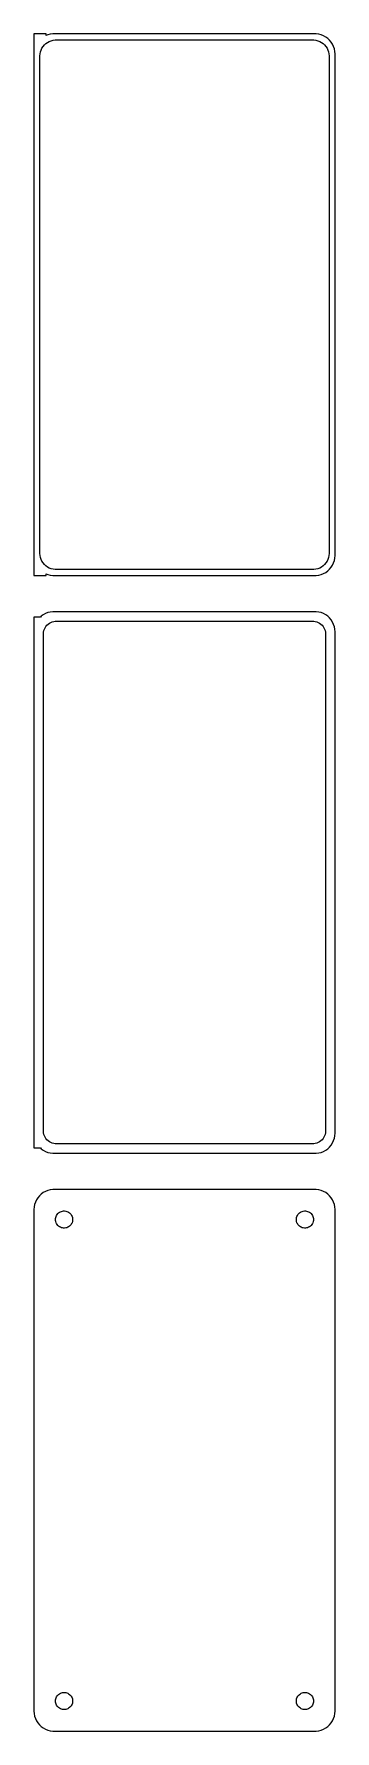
# Model space of a CAD drawing. Header units: metres. Extents: x -38 to 38, y 365 to 787.
import ezdxf

# ---------------------------------------------------------------- set-up
doc = ezdxf.new("R2010")
doc.units = ezdxf.units.M

msp = doc.modelspace()

# ---------------------------------------------------------------- linework, layer by layer
for p, q in [((-34.5, 787.479), (-37.5, 787.479)), ((-37.5, 787.479), (-37.5, 652.521)), ((-34.5, 787.075), (-34.5, 787.479)), ((-34.0451, 787.255), (-34.5, 787.075)), ((-33.4369, 787.411), (-34.0451, 787.255)), ((-32.8139, 787.49), (-33.4369, 787.411)), ((32.8139, 787.49), (-32.8139, 787.49)), ((33.4369, 787.411), (32.8139, 787.49)), ((34.0451, 787.255), (33.4369, 787.411)), ((34.6289, 787.024), (34.0451, 787.255)), ((35.1791, 786.722), (34.6289, 787.024)), ((-35.9685, 782.501), (-35.8743, 782.995)), ((-35.8743, 782.995), (-35.7191, 783.472)), ((-35.7191, 783.472), (-35.5052, 783.927)), ((-35.5052, 783.927), (-35.2361, 784.351)), ((-35.2361, 784.351), (-34.9159, 784.738)), ((-34.9159, 784.738), (-34.5497, 785.082)), ((-34.5497, 785.082), (-34.1433, 785.377)), ((-34.1433, 785.377), (-33.7031, 785.619)), ((-33.7031, 785.619), (-33.2361, 785.804)), ((-33.2361, 785.804), (-32.7495, 785.929)), ((-32.7495, 785.929), (-32.2512, 785.992)), ((-32.2512, 785.992), (32.2512, 785.992)), ((32.2512, 785.992), (32.7495, 785.929)), ((32.7495, 785.929), (33.2361, 785.804)), ((33.2361, 785.804), (33.7031, 785.619)), ((33.7031, 785.619), (34.1433, 785.377)), ((34.1433, 785.377), (34.5497, 785.082)), ((34.5497, 785.082), (34.9159, 784.738)), ((34.9159, 784.738), (35.2361, 784.351)), ((35.6871, 786.353), (35.1791, 786.722)), ((35.2361, 784.351), (35.5052, 783.927)), ((35.5052, 783.927), (35.7191, 783.472)), ((36.1448, 785.923), (35.6871, 786.353)), ((35.7191, 783.472), (35.8743, 782.995)), ((35.8743, 782.995), (35.9685, 782.501)), ((36.5451, 785.439), (36.1448, 785.923)), ((36.8815, 784.909), (36.5451, 785.439)), ((37.1489, 784.341), (36.8815, 784.909)), ((37.3429, 783.743), (37.1489, 784.341)), ((37.4606, 783.127), (37.3429, 783.743)), ((37.5, 782.5), (37.4606, 783.127)), ((-36, 782), (-35.9685, 782.501)), ((-36, 658), (-36, 782)), ((35.9685, 782.501), (36, 782)), ((36, 782), (36, 658)), ((37.5, 657.5), (37.5, 782.5)), ((-35.9685, 657.499), (-36, 658)), ((-35.8743, 657.005), (-35.9685, 657.499)), ((-35.7191, 656.528), (-35.8743, 657.005)), ((-35.5052, 656.073), (-35.7191, 656.528)), ((-35.2361, 655.649), (-35.5052, 656.073)), ((-34.9159, 655.262), (-35.2361, 655.649)), ((35.2361, 655.649), (34.9159, 655.262)), ((35.5052, 656.073), (35.2361, 655.649)), ((35.7191, 656.528), (35.5052, 656.073)), ((35.8743, 657.005), (35.7191, 656.528)), ((35.9685, 657.499), (35.8743, 657.005)), ((36, 658), (35.9685, 657.499)), ((36.8815, 655.091), (37.1489, 655.659)), ((37.1489, 655.659), (37.3429, 656.257)), ((37.3429, 656.257), (37.4606, 656.873)), ((37.4606, 656.873), (37.5, 657.5)), ((-37.5, 652.521), (-34.5, 652.521)), ((-34.5497, 654.918), (-34.9159, 655.262)), ((-34.1433, 654.623), (-34.5497, 654.918)), ((-34.5, 652.521), (-34.5, 652.925)), ((-34.5, 652.925), (-34.0451, 652.745)), ((-33.7031, 654.381), (-34.1433, 654.623)), ((-34.0451, 652.745), (-33.4369, 652.589)), ((-33.2361, 654.196), (-33.7031, 654.381)), ((-33.4369, 652.589), (-32.8139, 652.51)), ((-32.7495, 654.071), (-33.2361, 654.196)), ((-32.8139, 652.51), (32.8139, 652.51)), ((-32.2512, 654.008), (-32.7495, 654.071)), ((32.2512, 654.008), (-32.2512, 654.008)), ((32.7495, 654.071), (32.2512, 654.008)), ((33.2361, 654.196), (32.7495, 654.071)), ((32.8139, 652.51), (33.4369, 652.589)), ((33.7031, 654.381), (33.2361, 654.196)), ((33.4369, 652.589), (34.0451, 652.745)), ((34.1433, 654.623), (33.7031, 654.381)), ((34.0451, 652.745), (34.6289, 652.976)), ((34.5497, 654.918), (34.1433, 654.623)), ((34.9159, 655.262), (34.5497, 654.918)), ((34.6289, 652.976), (35.1791, 653.278)), ((35.1791, 653.278), (35.6871, 653.647)), ((35.6871, 653.647), (36.1448, 654.077)), ((36.1448, 654.077), (36.5451, 654.561)), ((36.5451, 654.561), (36.8815, 655.091)), ((-34.6289, 643.024), (-35.1791, 642.722)), ((-34.0451, 643.255), (-34.6289, 643.024)), ((-33.4369, 643.411), (-34.0451, 643.255)), ((-32.8139, 643.49), (-33.4369, 643.411)), ((32.8139, 643.49), (-32.8139, 643.49)), ((33.4369, 643.411), (32.8139, 643.49)), ((34.0451, 643.255), (33.4369, 643.411)), ((34.6289, 643.024), (34.0451, 643.255)), ((35.1791, 642.722), (34.6289, 643.024)), ((-35.9, 642.153), (-37.5, 642.153)), ((-37.5, 642.153), (-37.5, 509.847)), ((-35.6871, 642.353), (-35.9, 642.153)), ((-35.1791, 642.722), (-35.6871, 642.353)), ((-35.0884, 638.39), (-35.0151, 638.774)), ((-35.0151, 638.774), (-34.8943, 639.146)), ((-34.8943, 639.146), (-34.7279, 639.5)), ((-34.7279, 639.5), (-34.5184, 639.83)), ((-34.5184, 639.83), (-34.2692, 640.131)), ((-34.2692, 640.131), (-33.9842, 640.399)), ((-33.9842, 640.399), (-33.668, 640.628)), ((-33.668, 640.628), (-33.3254, 640.817)), ((-33.3254, 640.817), (-32.9619, 640.961)), ((-32.9619, 640.961), (-32.5833, 641.058)), ((-32.5833, 641.058), (-32.1954, 641.107)), ((-32.1954, 641.107), (32.1954, 641.107)), ((32.1954, 641.107), (32.5833, 641.058)), ((32.5833, 641.058), (32.9619, 640.961)), ((32.9619, 640.961), (33.3254, 640.817)), ((33.3254, 640.817), (33.668, 640.628)), ((33.668, 640.628), (33.9842, 640.399)), ((33.9842, 640.399), (34.2692, 640.131)), ((34.2692, 640.131), (34.5184, 639.83)), ((34.5184, 639.83), (34.7279, 639.5)), ((34.7279, 639.5), (34.8943, 639.146)), ((34.8943, 639.146), (35.0151, 638.774)), ((35.0151, 638.774), (35.0884, 638.39)), ((35.6871, 642.353), (35.1791, 642.722)), ((36.1448, 641.923), (35.6871, 642.353)), ((36.5451, 641.439), (36.1448, 641.923)), ((36.8815, 640.909), (36.5451, 641.439)), ((37.1489, 640.341), (36.8815, 640.909)), ((37.3429, 639.743), (37.1489, 640.341)), ((37.4606, 639.127), (37.3429, 639.743)), ((37.5, 638.5), (37.4606, 639.127)), ((-35.1129, 638), (-35.0884, 638.39)), ((-35.1129, 514), (-35.1129, 638)), ((35.0884, 638.39), (35.1129, 638)), ((35.1129, 638), (35.1129, 514)), ((37.5, 513.5), (37.5, 638.5)), ((-35.0884, 513.61), (-35.1129, 514)), ((-35.0151, 513.226), (-35.0884, 513.61)), ((-34.8943, 512.854), (-35.0151, 513.226)), ((-34.7279, 512.5), (-34.8943, 512.854)), ((-34.5184, 512.17), (-34.7279, 512.5)), ((-34.2692, 511.869), (-34.5184, 512.17)), ((-33.9842, 511.601), (-34.2692, 511.869)), ((34.2692, 511.869), (33.9842, 511.601)), ((34.5184, 512.17), (34.2692, 511.869)), ((34.7279, 512.5), (34.5184, 512.17)), ((34.8943, 512.854), (34.7279, 512.5)), ((35.0151, 513.226), (34.8943, 512.854)), ((35.0884, 513.61), (35.0151, 513.226)), ((35.1129, 514), (35.0884, 513.61)), ((37.1489, 511.659), (37.3429, 512.257)), ((37.3429, 512.257), (37.4606, 512.873)), ((37.4606, 512.873), (37.5, 513.5)), ((-37.5, 509.847), (-35.9, 509.847)), ((-35.9, 509.847), (-35.6871, 509.647)), ((-35.6871, 509.647), (-35.1791, 509.278)), ((-35.1791, 509.278), (-34.6289, 508.976)), ((-34.6289, 508.976), (-34.0451, 508.745)), ((-34.0451, 508.745), (-33.4369, 508.589)), ((-33.668, 511.372), (-33.9842, 511.601)), ((-33.3254, 511.183), (-33.668, 511.372)), ((-33.4369, 508.589), (-32.8139, 508.51)), ((-32.9619, 511.039), (-33.3254, 511.183)), ((-32.5833, 510.942), (-32.9619, 511.039)), ((-32.8139, 508.51), (32.8139, 508.51)), ((-32.1954, 510.893), (-32.5833, 510.942)), ((32.1954, 510.893), (-32.1954, 510.893)), ((32.5833, 510.942), (32.1954, 510.893)), ((32.9619, 511.039), (32.5833, 510.942)), ((32.8139, 508.51), (33.4369, 508.589)), ((33.3254, 511.183), (32.9619, 511.039)), ((33.668, 511.372), (33.3254, 511.183)), ((33.4369, 508.589), (34.0451, 508.745)), ((33.9842, 511.601), (33.668, 511.372)), ((34.0451, 508.745), (34.6289, 508.976)), ((34.6289, 508.976), (35.1791, 509.278)), ((35.1791, 509.278), (35.6871, 509.647)), ((35.6871, 509.647), (36.1448, 510.077)), ((36.1448, 510.077), (36.5451, 510.561)), ((36.5451, 510.561), (36.8815, 511.091)), ((36.8815, 511.091), (37.1489, 511.659)), ((-34.0451, 499.255), (-34.6289, 499.024)), ((-33.4369, 499.411), (-34.0451, 499.255)), ((-32.8139, 499.49), (-33.4369, 499.411)), ((32.8139, 499.49), (-32.8139, 499.49)), ((33.4369, 499.411), (32.8139, 499.49)), ((34.0451, 499.255), (33.4369, 499.411)), ((34.6289, 499.024), (34.0451, 499.255)), ((-37.4606, 495.127), (-37.5, 494.5)), ((-37.3429, 495.743), (-37.4606, 495.127)), ((-37.1489, 496.341), (-37.3429, 495.743)), ((-36.8815, 496.909), (-37.1489, 496.341)), ((-36.5451, 497.439), (-36.8815, 496.909)), ((-36.1448, 497.923), (-36.5451, 497.439)), ((-35.6871, 498.353), (-36.1448, 497.923)), ((-35.1791, 498.722), (-35.6871, 498.353)), ((-34.6289, 499.024), (-35.1791, 498.722)), ((35.1791, 498.722), (34.6289, 499.024)), ((35.6871, 498.353), (35.1791, 498.722)), ((36.1448, 497.923), (35.6871, 498.353)), ((36.5451, 497.439), (36.1448, 497.923)), ((36.8815, 496.909), (36.5451, 497.439)), ((37.1489, 496.341), (36.8815, 496.909)), ((37.3429, 495.743), (37.1489, 496.341)), ((37.4606, 495.127), (37.3429, 495.743)), ((37.5, 494.5), (37.4606, 495.127)), ((-37.5, 494.5), (-37.5, 369.5)), ((-32.1353, 492), (-32.1185, 492.268)), ((-32.1185, 491.732), (-32.1353, 492)), ((-32.1185, 492.268), (-32.0682, 492.531)), ((-32.0682, 491.469), (-32.1185, 491.732)), ((-32.0682, 492.531), (-31.9853, 492.786)), ((-31.9853, 491.214), (-32.0682, 491.469)), ((-31.9853, 492.786), (-31.8712, 493.029)), ((-31.8712, 490.971), (-31.9853, 491.214)), ((-31.8712, 493.029), (-31.7275, 493.255)), ((-31.7275, 490.745), (-31.8712, 490.971)), ((-31.7275, 493.255), (-31.5565, 493.462)), ((-31.5565, 490.538), (-31.7275, 490.745)), ((-31.5565, 493.462), (-31.3611, 493.645)), ((-31.3611, 493.645), (-31.1441, 493.803)), ((-31.1441, 493.803), (-30.9091, 493.932)), ((-30.9091, 493.932), (-30.6598, 494.031)), ((-30.6598, 494.031), (-30.4001, 494.097)), ((-30.4001, 494.097), (-30.1341, 494.131)), ((-30.1341, 494.131), (-29.8659, 494.131)), ((-29.8659, 494.131), (-29.5999, 494.097)), ((-29.5999, 494.097), (-29.3401, 494.031)), ((-29.3401, 494.031), (-29.0908, 493.932)), ((-29.0908, 493.932), (-28.8559, 493.803)), ((-28.8559, 493.803), (-28.6389, 493.645)), ((-28.6389, 493.645), (-28.4434, 493.462)), ((-28.4434, 493.462), (-28.2725, 493.255)), ((-28.2725, 490.745), (-28.4434, 490.538)), ((-28.2725, 493.255), (-28.1288, 493.029)), ((-28.1288, 490.971), (-28.2725, 490.745)), ((-28.1288, 493.029), (-28.0146, 492.786)), ((-28.0146, 491.214), (-28.1288, 490.971)), ((-28.0146, 492.786), (-27.9318, 492.531)), ((-27.9318, 491.469), (-28.0146, 491.214)), ((-27.9318, 492.531), (-27.8815, 492.268)), ((-27.8815, 491.732), (-27.9318, 491.469)), ((-27.8815, 492.268), (-27.8647, 492)), ((-27.8647, 492), (-27.8815, 491.732)), ((27.8647, 492), (27.8815, 492.268)), ((27.8815, 491.732), (27.8647, 492)), ((27.8815, 492.268), (27.9318, 492.531)), ((27.9318, 491.469), (27.8815, 491.732)), ((27.9318, 492.531), (28.0146, 492.786)), ((28.0146, 491.214), (27.9318, 491.469)), ((28.0146, 492.786), (28.1288, 493.029)), ((28.1288, 490.971), (28.0146, 491.214)), ((28.1288, 493.029), (28.2725, 493.255)), ((28.2725, 490.745), (28.1288, 490.971)), ((28.2725, 493.255), (28.4434, 493.462)), ((28.4434, 490.538), (28.2725, 490.745)), ((28.4434, 493.462), (28.6389, 493.645)), ((28.6389, 493.645), (28.8559, 493.803)), ((28.8559, 493.803), (29.0908, 493.932)), ((29.0908, 493.932), (29.3401, 494.031)), ((29.3401, 494.031), (29.5999, 494.097)), ((29.5999, 494.097), (29.8659, 494.131)), ((29.8659, 494.131), (30.1341, 494.131)), ((30.1341, 494.131), (30.4001, 494.097)), ((30.4001, 494.097), (30.6598, 494.031)), ((30.6598, 494.031), (30.9091, 493.932)), ((30.9091, 493.932), (31.1441, 493.803)), ((31.1441, 493.803), (31.3611, 493.645)), ((31.3611, 493.645), (31.5565, 493.462)), ((31.5565, 493.462), (31.7275, 493.255)), ((31.7275, 490.745), (31.5565, 490.538)), ((31.7275, 493.255), (31.8712, 493.029)), ((31.8712, 490.971), (31.7275, 490.745)), ((31.8712, 493.029), (31.9853, 492.786)), ((31.9853, 491.214), (31.8712, 490.971)), ((31.9853, 492.786), (32.0682, 492.531)), ((32.0682, 491.469), (31.9853, 491.214)), ((32.0682, 492.531), (32.1185, 492.268)), ((32.1185, 491.732), (32.0682, 491.469)), ((32.1185, 492.268), (32.1353, 492)), ((32.1353, 492), (32.1185, 491.732)), ((37.5, 369.5), (37.5, 494.5)), ((-31.3611, 490.355), (-31.5565, 490.538)), ((-31.1441, 490.197), (-31.3611, 490.355)), ((-30.9091, 490.068), (-31.1441, 490.197)), ((-30.6598, 489.969), (-30.9091, 490.068)), ((-30.4001, 489.903), (-30.6598, 489.969)), ((-30.1341, 489.869), (-30.4001, 489.903)), ((-29.8659, 489.869), (-30.1341, 489.869)), ((-29.5999, 489.903), (-29.8659, 489.869)), ((-29.3401, 489.969), (-29.5999, 489.903)), ((-29.0908, 490.068), (-29.3401, 489.969)), ((-28.8559, 490.197), (-29.0908, 490.068)), ((-28.6389, 490.355), (-28.8559, 490.197)), ((-28.4434, 490.538), (-28.6389, 490.355)), ((28.6389, 490.355), (28.4434, 490.538)), ((28.8559, 490.197), (28.6389, 490.355)), ((29.0908, 490.068), (28.8559, 490.197)), ((29.3401, 489.969), (29.0908, 490.068)), ((29.5999, 489.903), (29.3401, 489.969)), ((29.8659, 489.869), (29.5999, 489.903)), ((30.1341, 489.869), (29.8659, 489.869)), ((30.4001, 489.903), (30.1341, 489.869)), ((30.6598, 489.969), (30.4001, 489.903)), ((30.9091, 490.068), (30.6598, 489.969)), ((31.1441, 490.197), (30.9091, 490.068)), ((31.3611, 490.355), (31.1441, 490.197)), ((31.5565, 490.538), (31.3611, 490.355)), ((-32.1353, 372), (-32.1185, 372.268)), ((-32.1185, 372.268), (-32.0682, 372.531)), ((-32.0682, 372.531), (-31.9853, 372.786)), ((-31.9853, 372.786), (-31.8712, 373.029)), ((-31.8712, 373.029), (-31.7275, 373.255)), ((-31.7275, 373.255), (-31.5565, 373.462)), ((-31.5565, 373.462), (-31.3611, 373.645)), ((-31.3611, 373.645), (-31.1441, 373.803)), ((-31.1441, 373.803), (-30.9091, 373.932)), ((-30.9091, 373.932), (-30.6598, 374.031)), ((-30.6598, 374.031), (-30.4001, 374.097)), ((-30.4001, 374.097), (-30.1341, 374.131)), ((-30.1341, 374.131), (-29.8659, 374.131)), ((-29.8659, 374.131), (-29.5999, 374.097)), ((-29.5999, 374.097), (-29.3401, 374.031)), ((-29.3401, 374.031), (-29.0908, 373.932)), ((-29.0908, 373.932), (-28.8559, 373.803)), ((-28.8559, 373.803), (-28.6389, 373.645)), ((-28.6389, 373.645), (-28.4434, 373.462)), ((-28.4434, 373.462), (-28.2725, 373.255)), ((-28.2725, 373.255), (-28.1288, 373.029)), ((-28.1288, 373.029), (-28.0146, 372.786)), ((-28.0146, 372.786), (-27.9318, 372.531)), ((-27.9318, 372.531), (-27.8815, 372.268)), ((-27.8815, 372.268), (-27.8647, 372)), ((27.8647, 372), (27.8815, 372.268)), ((27.8815, 372.268), (27.9318, 372.531)), ((27.9318, 372.531), (28.0146, 372.786)), ((28.0146, 372.786), (28.1288, 373.029)), ((28.1288, 373.029), (28.2725, 373.255)), ((28.2725, 373.255), (28.4434, 373.462)), ((28.4434, 373.462), (28.6389, 373.645)), ((28.6389, 373.645), (28.8559, 373.803)), ((28.8559, 373.803), (29.0908, 373.932)), ((29.0908, 373.932), (29.3401, 374.031)), ((29.3401, 374.031), (29.5999, 374.097)), ((29.5999, 374.097), (29.8659, 374.131)), ((29.8659, 374.131), (30.1341, 374.131)), ((30.1341, 374.131), (30.4001, 374.097)), ((30.4001, 374.097), (30.6598, 374.031)), ((30.6598, 374.031), (30.9091, 373.932)), ((30.9091, 373.932), (31.1441, 373.803)), ((31.1441, 373.803), (31.3611, 373.645)), ((31.3611, 373.645), (31.5565, 373.462)), ((31.5565, 373.462), (31.7275, 373.255)), ((31.7275, 373.255), (31.8712, 373.029)), ((31.8712, 373.029), (31.9853, 372.786)), ((31.9853, 372.786), (32.0682, 372.531)), ((32.0682, 372.531), (32.1185, 372.268)), ((32.1185, 372.268), (32.1353, 372)), ((-37.5, 369.5), (-37.4606, 368.873)), ((-37.4606, 368.873), (-37.3429, 368.257)), ((-37.3429, 368.257), (-37.1489, 367.659)), ((-32.1185, 371.732), (-32.1353, 372)), ((-32.0682, 371.469), (-32.1185, 371.732)), ((-31.9853, 371.214), (-32.0682, 371.469)), ((-31.8712, 370.971), (-31.9853, 371.214)), ((-31.7275, 370.745), (-31.8712, 370.971)), ((-31.5565, 370.538), (-31.7275, 370.745)), ((-31.3611, 370.355), (-31.5565, 370.538)), ((-31.1441, 370.197), (-31.3611, 370.355)), ((-30.9091, 370.068), (-31.1441, 370.197)), ((-30.6598, 369.969), (-30.9091, 370.068)), ((-30.4001, 369.903), (-30.6598, 369.969)), ((-30.1341, 369.869), (-30.4001, 369.903)), ((-29.8659, 369.869), (-30.1341, 369.869)), ((-29.5999, 369.903), (-29.8659, 369.869)), ((-29.3401, 369.969), (-29.5999, 369.903)), ((-29.0908, 370.068), (-29.3401, 369.969)), ((-28.8559, 370.197), (-29.0908, 370.068)), ((-28.6389, 370.355), (-28.8559, 370.197)), ((-28.4434, 370.538), (-28.6389, 370.355)), ((-28.2725, 370.745), (-28.4434, 370.538)), ((-28.1288, 370.971), (-28.2725, 370.745)), ((-28.0146, 371.214), (-28.1288, 370.971)), ((-27.9318, 371.469), (-28.0146, 371.214)), ((-27.8815, 371.732), (-27.9318, 371.469)), ((-27.8647, 372), (-27.8815, 371.732)), ((27.8815, 371.732), (27.8647, 372)), ((27.9318, 371.469), (27.8815, 371.732)), ((28.0146, 371.214), (27.9318, 371.469)), ((28.1288, 370.971), (28.0146, 371.214)), ((28.2725, 370.745), (28.1288, 370.971)), ((28.4434, 370.538), (28.2725, 370.745)), ((28.6389, 370.355), (28.4434, 370.538)), ((28.8559, 370.197), (28.6389, 370.355)), ((29.0908, 370.068), (28.8559, 370.197)), ((29.3401, 369.969), (29.0908, 370.068)), ((29.5999, 369.903), (29.3401, 369.969)), ((29.8659, 369.869), (29.5999, 369.903)), ((30.1341, 369.869), (29.8659, 369.869)), ((30.4001, 369.903), (30.1341, 369.869)), ((30.6598, 369.969), (30.4001, 369.903)), ((30.9091, 370.068), (30.6598, 369.969)), ((31.1441, 370.197), (30.9091, 370.068)), ((31.3611, 370.355), (31.1441, 370.197)), ((31.5565, 370.538), (31.3611, 370.355)), ((31.7275, 370.745), (31.5565, 370.538)), ((31.8712, 370.971), (31.7275, 370.745)), ((31.9853, 371.214), (31.8712, 370.971)), ((32.0682, 371.469), (31.9853, 371.214)), ((32.1185, 371.732), (32.0682, 371.469)), ((32.1353, 372), (32.1185, 371.732)), ((37.1489, 367.659), (37.3429, 368.257)), ((37.3429, 368.257), (37.4606, 368.873)), ((37.4606, 368.873), (37.5, 369.5)), ((-37.1489, 367.659), (-36.8815, 367.091)), ((-36.8815, 367.091), (-36.5451, 366.561)), ((-36.5451, 366.561), (-36.1448, 366.077)), ((-36.1448, 366.077), (-35.6871, 365.647)), ((-35.6871, 365.647), (-35.1791, 365.278)), ((-35.1791, 365.278), (-34.6289, 364.976)), ((-34.6289, 364.976), (-34.0451, 364.745)), ((-34.0451, 364.745), (-33.4369, 364.589)), ((-33.4369, 364.589), (-32.8139, 364.51)), ((-32.8139, 364.51), (32.8139, 364.51)), ((32.8139, 364.51), (33.4369, 364.589)), ((33.4369, 364.589), (34.0451, 364.745)), ((34.0451, 364.745), (34.6289, 364.976)), ((34.6289, 364.976), (35.1791, 365.278)), ((35.1791, 365.278), (35.6871, 365.647)), ((35.6871, 365.647), (36.1448, 366.077)), ((36.1448, 366.077), (36.5451, 366.561)), ((36.5451, 366.561), (36.8815, 367.091)), ((36.8815, 367.091), (37.1489, 367.659))]:
    msp.add_line(p, q)

doc.saveas('drawing.dxf')
